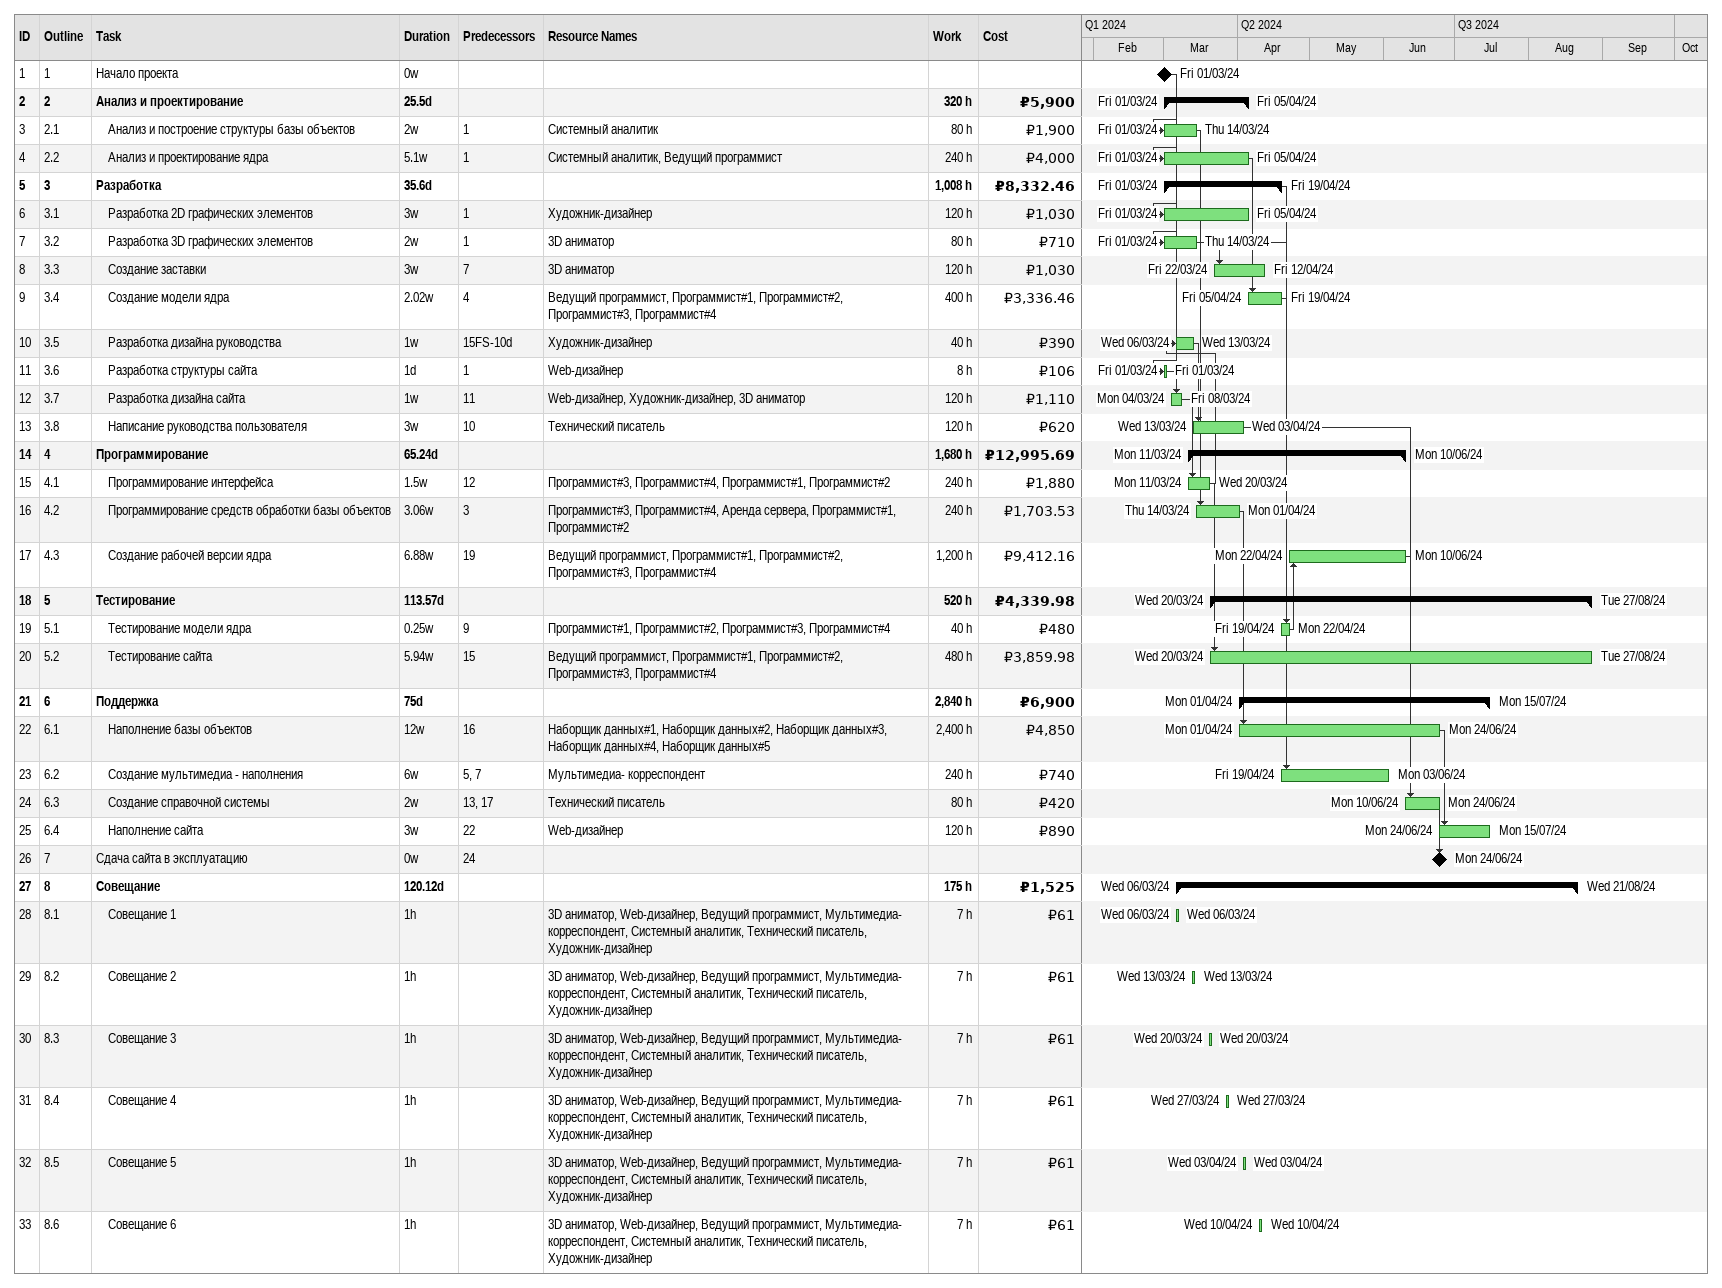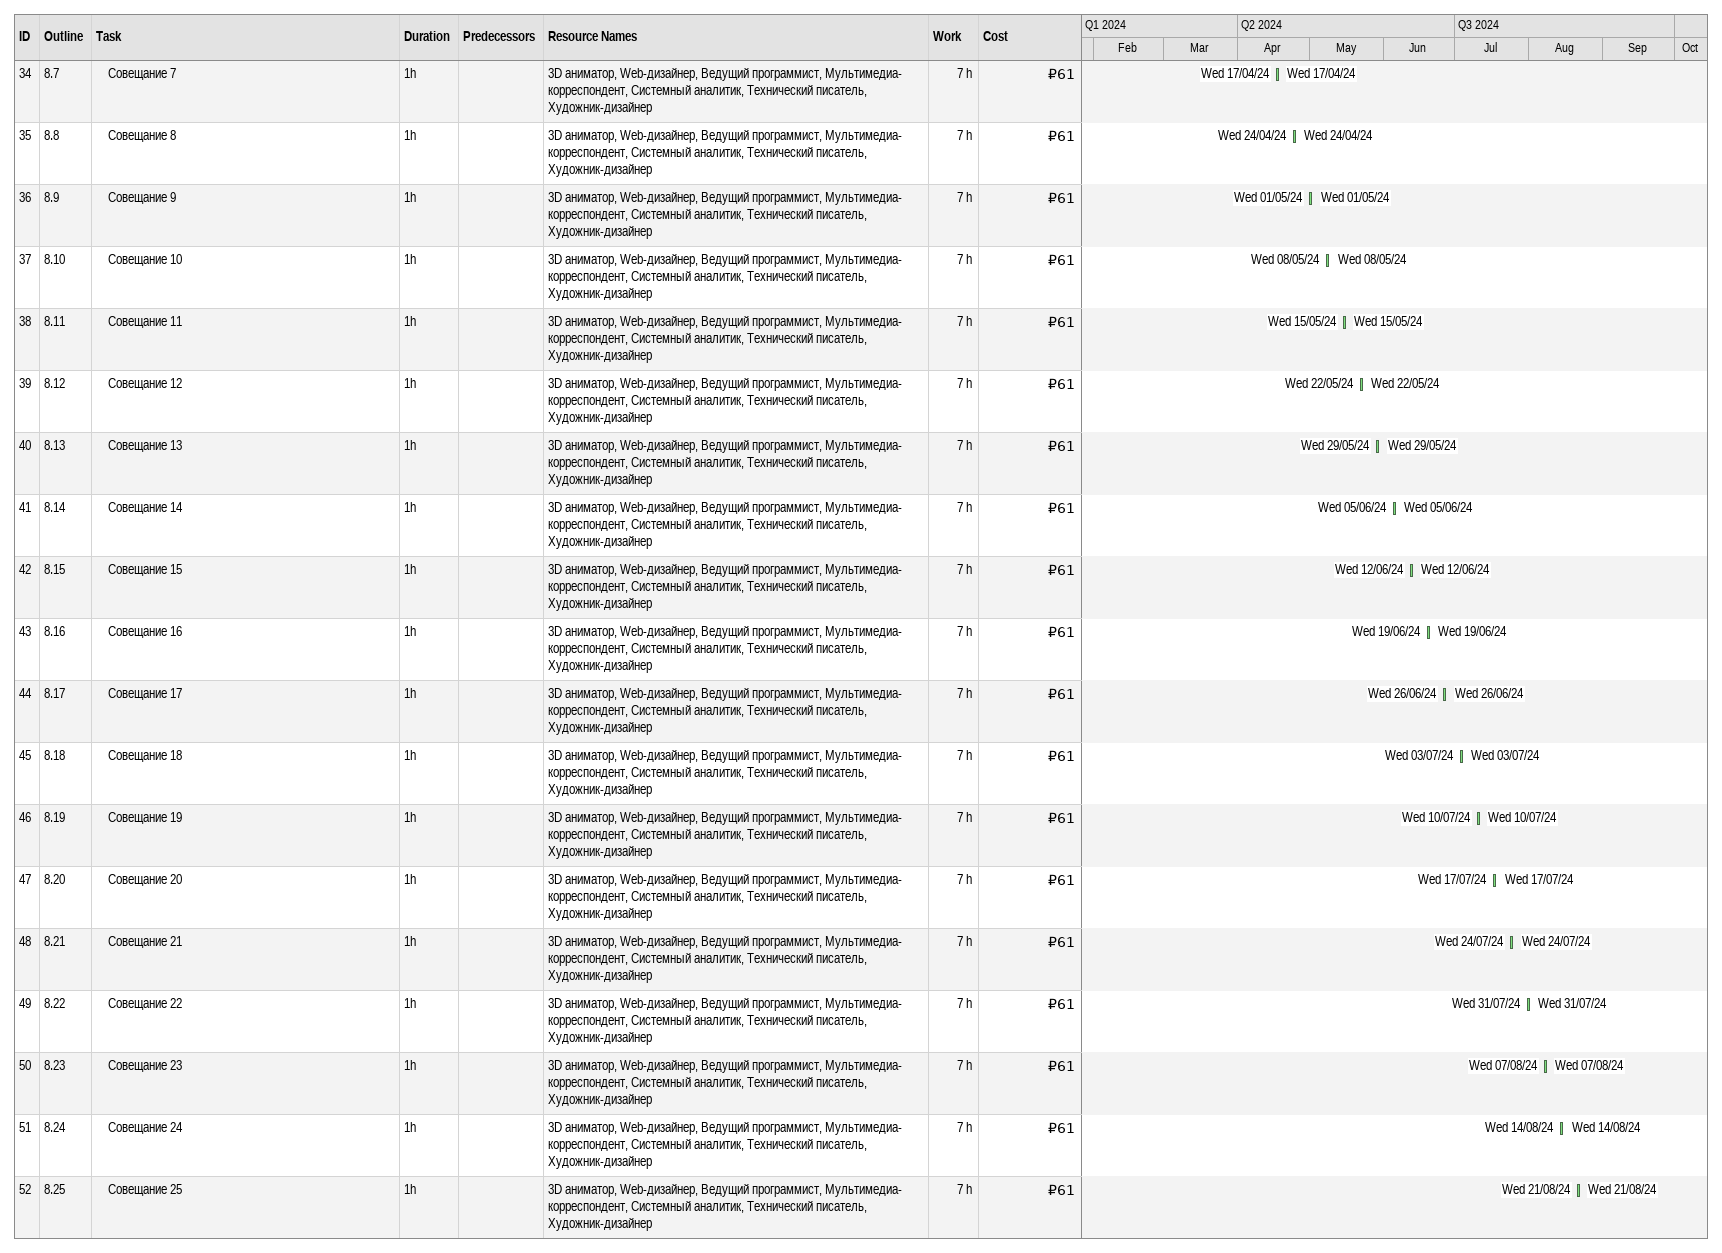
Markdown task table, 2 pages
| ID | WBS | Task | Duration | Start | Finish | Predecessors | Resources | Work (h) | Cost (₽) |
|---|---|---|---|---|---|---|---|---|---|
| 1 | 1 | Начало проекта | 0w | 2024-03-01 | 2024-03-01 |  |  |  |  |
| 2 | 2 | **Анализ и проектирование** | 25.5d | 2024-03-01 | 2024-04-05 |  |  | 320 | 5900 |
| 3 | 2.1 | Анализ и построение структуры базы объектов | 2w | 2024-03-01 | 2024-03-14 | 1 | Системный аналитик | 80 | 1900 |
| 4 | 2.2 | Анализ и проектирование ядра | 5.1w | 2024-03-01 | 2024-04-05 | 1 | Системный аналитик, Ведущий программист | 240 | 4000 |
| 5 | 3 | **Разработка** | 35.6d | 2024-03-01 | 2024-04-19 |  |  | 1008 | 8332.46 |
| 6 | 3.1 | Разработка 2D графических элементов | 3w | 2024-03-01 | 2024-04-05 | 1 | Художник-дизайнер | 120 | 1030 |
| 7 | 3.2 | Разработка 3D графических элементов | 2w | 2024-03-01 | 2024-03-14 | 1 | 3D аниматор | 80 | 710 |
| 8 | 3.3 | Создание заставки | 3w | 2024-03-22 | 2024-04-12 | 7 | 3D аниматор | 120 | 1030 |
| 9 | 3.4 | Создание модели ядра | 2.02w | 2024-04-05 | 2024-04-19 | 4 | Ведущий программист, Программист#1, Программист#2, Программист#3, Программист#4 | 400 | 3336.46 |
| 10 | 3.5 | Разработка дизайна руководства | 1w | 2024-03-06 | 2024-03-13 | 15FS-10d | Художник-дизайнер | 40 | 390 |
| 11 | 3.6 | Разработка структуры сайта | 1d | 2024-03-01 | 2024-03-01 | 1 | Web-дизайнер | 8 | 106 |
| 12 | 3.7 | Разработка дизайна сайта | 1w | 2024-03-04 | 2024-03-08 | 11 | Web-дизайнер, Художник-дизайнер, 3D аниматор | 120 | 1110 |
| 13 | 3.8 | Написание руководства пользователя | 3w | 2024-03-13 | 2024-04-03 | 10 | Технический писатель | 120 | 620 |
| 14 | 4 | **Программирование** | 65.24d | 2024-03-11 | 2024-06-10 |  |  | 1680 | 12995.69 |
| 15 | 4.1 | Программирование интерфейса | 1.5w | 2024-03-11 | 2024-03-20 | 12 | Программист#3, Программист#4, Программист#1, Программист#2 | 240 | 1880 |
| 16 | 4.2 | Программирование средств обработки базы объектов | 3.06w | 2024-03-14 | 2024-04-01 | 3 | Программист#3, Программист#4, Аренда сервера, Программист#1, Программист#2 | 240 | 1703.53 |
| 17 | 4.3 | Создание рабочей версии ядра | 6.88w | 2024-04-22 | 2024-06-10 | 19 | Ведущий программист, Программист#1, Программист#2, Программист#3, Программист#4 | 1200 | 9412.16 |
| 18 | 5 | **Тестирование** | 113.57d | 2024-03-20 | 2024-08-27 |  |  | 520 | 4339.98 |
| 19 | 5.1 | Тестирование модели ядра | 0.25w | 2024-04-19 | 2024-04-22 | 9 | Программист#1, Программист#2, Программист#3, Программист#4 | 40 | 480 |
| 20 | 5.2 | Тестирование сайта | 5.94w | 2024-03-20 | 2024-08-27 | 15 | Ведущий программист, Программист#1, Программист#2, Программист#3, Программист#4 | 480 | 3859.98 |
| 21 | 6 | **Поддержка** | 75d | 2024-04-01 | 2024-07-15 |  |  | 2840 | 6900 |
| 22 | 6.1 | Наполнение базы объектов | 12w | 2024-04-01 | 2024-06-24 | 16 | Наборщик данных#1, Наборщик данных#2, Наборщик данных#3, Наборщик данных#4, Наборщик данных#5 | 2400 | 4850 |
| 23 | 6.2 | Создание мультимедиа - наполнения | 6w | 2024-04-19 | 2024-06-03 | 5, 7 | Мультимедиа- корреспондент | 240 | 740 |
| 24 | 6.3 | Создание справочной системы | 2w | 2024-06-10 | 2024-06-24 | 13, 17 | Технический писатель | 80 | 420 |
| 25 | 6.4 | Наполнение сайта | 3w | 2024-06-24 | 2024-07-15 | 22 | Web-дизайнер | 120 | 890 |
| 26 | 7 | Сдача сайта в эксплуатацию | 0w | 2024-06-24 | 2024-06-24 | 24 |  |  |  |
| 27 | 8 | **Совещание** | 120.12d | 2024-03-06 | 2024-08-21 |  |  | 175 | 1525 |
| 28 | 8.1 | Совещание 1 | 1h | 2024-03-06 | 2024-03-06 |  | 3D аниматор, Web-дизайнер, Ведущий программист, Мультимедиа- корреспондент, Системный аналитик, Технический писатель, Художник-дизайнер | 7 | 61 |
| 29 | 8.2 | Совещание 2 | 1h | 2024-03-13 | 2024-03-13 |  | 3D аниматор, Web-дизайнер, Ведущий программист, Мультимедиа- корреспондент, Системный аналитик, Технический писатель, Художник-дизайнер | 7 | 61 |
| 30 | 8.3 | Совещание 3 | 1h | 2024-03-20 | 2024-03-20 |  | 3D аниматор, Web-дизайнер, Ведущий программист, Мультимедиа- корреспондент, Системный аналитик, Технический писатель, Художник-дизайнер | 7 | 61 |
| 31 | 8.4 | Совещание 4 | 1h | 2024-03-27 | 2024-03-27 |  | 3D аниматор, Web-дизайнер, Ведущий программист, Мультимедиа- корреспондент, Системный аналитик, Технический писатель, Художник-дизайнер | 7 | 61 |
| 32 | 8.5 | Совещание 5 | 1h | 2024-04-03 | 2024-04-03 |  | 3D аниматор, Web-дизайнер, Ведущий программист, Мультимедиа- корреспондент, Системный аналитик, Технический писатель, Художник-дизайнер | 7 | 61 |
| 33 | 8.6 | Совещание 6 | 1h | 2024-04-10 | 2024-04-10 |  | 3D аниматор, Web-дизайнер, Ведущий программист, Мультимедиа- корреспондент, Системный аналитик, Технический писатель, Художник-дизайнер | 7 | 61 |
| 34 | 8.7 | Совещание 7 | 1h | 2024-04-17 | 2024-04-17 |  | 3D аниматор, Web-дизайнер, Ведущий программист, Мультимедиа- корреспондент, Системный аналитик, Технический писатель, Художник-дизайнер | 7 | 61 |
| 35 | 8.8 | Совещание 8 | 1h | 2024-04-24 | 2024-04-24 |  | 3D аниматор, Web-дизайнер, Ведущий программист, Мультимедиа- корреспондент, Системный аналитик, Технический писатель, Художник-дизайнер | 7 | 61 |
| 36 | 8.9 | Совещание 9 | 1h | 2024-05-01 | 2024-05-01 |  | 3D аниматор, Web-дизайнер, Ведущий программист, Мультимедиа- корреспондент, Системный аналитик, Технический писатель, Художник-дизайнер | 7 | 61 |
| 37 | 8.10 | Совещание 10 | 1h | 2024-05-08 | 2024-05-08 |  | 3D аниматор, Web-дизайнер, Ведущий программист, Мультимедиа- корреспондент, Системный аналитик, Технический писатель, Художник-дизайнер | 7 | 61 |
| 38 | 8.11 | Совещание 11 | 1h | 2024-05-15 | 2024-05-15 |  | 3D аниматор, Web-дизайнер, Ведущий программист, Мультимедиа- корреспондент, Системный аналитик, Технический писатель, Художник-дизайнер | 7 | 61 |
| 39 | 8.12 | Совещание 12 | 1h | 2024-05-22 | 2024-05-22 |  | 3D аниматор, Web-дизайнер, Ведущий программист, Мультимедиа- корреспондент, Системный аналитик, Технический писатель, Художник-дизайнер | 7 | 61 |
| 40 | 8.13 | Совещание 13 | 1h | 2024-05-29 | 2024-05-29 |  | 3D аниматор, Web-дизайнер, Ведущий программист, Мультимедиа- корреспондент, Системный аналитик, Технический писатель, Художник-дизайнер | 7 | 61 |
| 41 | 8.14 | Совещание 14 | 1h | 2024-06-05 | 2024-06-05 |  | 3D аниматор, Web-дизайнер, Ведущий программист, Мультимедиа- корреспондент, Системный аналитик, Технический писатель, Художник-дизайнер | 7 | 61 |
| 42 | 8.15 | Совещание 15 | 1h | 2024-06-12 | 2024-06-12 |  | 3D аниматор, Web-дизайнер, Ведущий программист, Мультимедиа- корреспондент, Системный аналитик, Технический писатель, Художник-дизайнер | 7 | 61 |
| 43 | 8.16 | Совещание 16 | 1h | 2024-06-19 | 2024-06-19 |  | 3D аниматор, Web-дизайнер, Ведущий программист, Мультимедиа- корреспондент, Системный аналитик, Технический писатель, Художник-дизайнер | 7 | 61 |
| 44 | 8.17 | Совещание 17 | 1h | 2024-06-26 | 2024-06-26 |  | 3D аниматор, Web-дизайнер, Ведущий программист, Мультимедиа- корреспондент, Системный аналитик, Технический писатель, Художник-дизайнер | 7 | 61 |
| 45 | 8.18 | Совещание 18 | 1h | 2024-07-03 | 2024-07-03 |  | 3D аниматор, Web-дизайнер, Ведущий программист, Мультимедиа- корреспондент, Системный аналитик, Технический писатель, Художник-дизайнер | 7 | 61 |
| 46 | 8.19 | Совещание 19 | 1h | 2024-07-10 | 2024-07-10 |  | 3D аниматор, Web-дизайнер, Ведущий программист, Мультимедиа- корреспондент, Системный аналитик, Технический писатель, Художник-дизайнер | 7 | 61 |
| 47 | 8.20 | Совещание 20 | 1h | 2024-07-17 | 2024-07-17 |  | 3D аниматор, Web-дизайнер, Ведущий программист, Мультимедиа- корреспондент, Системный аналитик, Технический писатель, Художник-дизайнер | 7 | 61 |
| 48 | 8.21 | Совещание 21 | 1h | 2024-07-24 | 2024-07-24 |  | 3D аниматор, Web-дизайнер, Ведущий программист, Мультимедиа- корреспондент, Системный аналитик, Технический писатель, Художник-дизайнер | 7 | 61 |
| 49 | 8.22 | Совещание 22 | 1h | 2024-07-31 | 2024-07-31 |  | 3D аниматор, Web-дизайнер, Ведущий программист, Мультимедиа- корреспондент, Системный аналитик, Технический писатель, Художник-дизайнер | 7 | 61 |
| 50 | 8.23 | Совещание 23 | 1h | 2024-08-07 | 2024-08-07 |  | 3D аниматор, Web-дизайнер, Ведущий программист, Мультимедиа- корреспондент, Системный аналитик, Технический писатель, Художник-дизайнер | 7 | 61 |
| 51 | 8.24 | Совещание 24 | 1h | 2024-08-14 | 2024-08-14 |  | 3D аниматор, Web-дизайнер, Ведущий программист, Мультимедиа- корреспондент, Системный аналитик, Технический писатель, Художник-дизайнер | 7 | 61 |
| 52 | 8.25 | Совещание 25 | 1h | 2024-08-21 | 2024-08-21 |  | 3D аниматор, Web-дизайнер, Ведущий программист, Мультимедиа- корреспондент, Системный аналитик, Технический писатель, Художник-дизайнер | 7 | 61 |
